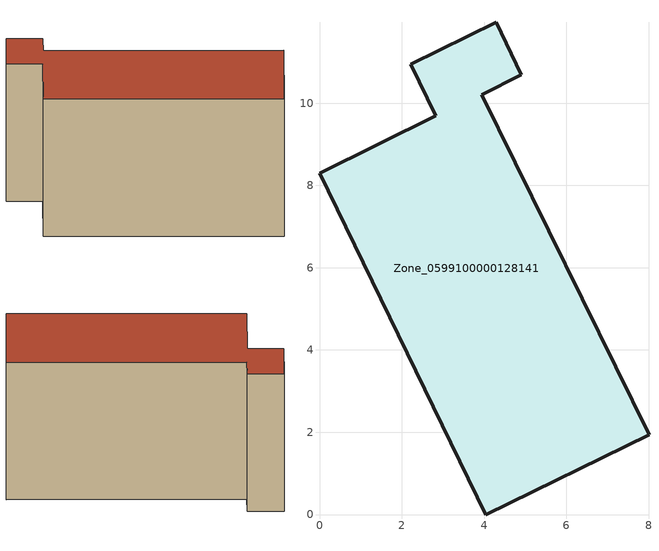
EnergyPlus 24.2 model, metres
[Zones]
Zone_0599100000128141
 floor ground (C_G): 2.82,9.69 2.22,10.95 4.29,11.96 4.91,10.69 3.95,10.21 8.01,1.94 4.04,0 0,8.3 z0
 wall outside (C_F): 4.91,10.69 4.29,11.96 2.22,10.95 2.82,9.69 0,8.3 4.04,0 8.01,1.94 3.95,10.21 4.91,10.69 z0:5.79
 roof outside (C_R): 4.04,0 8.01,1.94 3.95,10.21 4.91,10.69 4.29,11.96 2.22,10.95 2.82,9.69 0,8.3 z5.79
[BUILDING]
Pand.0599100000128141: North Axis=0; Terrain=City; Loads Convergence Tolerance Value=0.04; Temperature Convergence Tolerance Value=0.4; Solar Distribution=FullExterior; Maximum Number of Warmup Days=25; Minimum Number of Warmup Days=1
[Site:Location]
Rotterdam.The.Hague.AP_ZH_NLD Design_Conditions: Latitude=51.96; Longitude=4.45; Time Zone=1; Elevation=-4.5
[SITE:GROUNDTEMPERATURE:BUILDINGSURFACE]
18, 18, 18, 18, 18, 18, 18, 18, 18, 18, 18, 18
[MATERIAL] Thermal Absorptance=0.9; Solar Absorptance=0.7; Visible Absorptance=0.7
Name | Roughness | Thickness | Conductivity | Density | Specific Heat
G.TI.1946-1964 | MediumSmooth | 0.15 | 1 | 540 | 1210
F.TI.1946-1964 | Rough | 0.3 | 0.857143 | 1920 | 840
R.TI.1946-1964 | MediumRough | 0.2 | 0.277778 | 1500 | 1000
[CONSTRUCTION]
C_G: G.TI.1946-1964
C_F: F.TI.1946-1964
C_R: R.TI.1946-1964
[ZONE]
Zone_0599100000128141: Type=1; Multiplier=1; Ceiling Height=Autocalculate; Volume=Autocalculate; Floor Area=autocalculate; Part of Total Floor Area=Yes
[ZONEINFILTRATION:DESIGNFLOWRATE]
Infil_Zone_0599100000128141: Zone or ZoneList or Space or SpaceList=Zone_0599100000128141; Schedule=AlwaysOn; Design Flow Rate Calculation Method=Flow/Area; Flow Rate per Floor Area=0.003; Constant Term Coefficient=1; Temperature Term Coefficient=0; Velocity Term Coefficient=0; Velocity Squared Term Coefficient=0
[HVACTEMPLATE:ZONE:IDEALLOADSAIRSYSTEM]
Zone_0599100000128141: Maximum Heating Supply Air Temperature=50; Minimum Cooling Supply Air Temperature=13; Maximum Heating Supply Air Humidity Ratio=0.0156; Minimum Cooling Supply Air Humidity Ratio=0.0077; Heating Limit=NoLimit; Cooling Limit=NoLimit; Dehumidification Control Type=ConstantSensibleHeatRatio; Cooling Sensible Heat Ratio=0.7; Dehumidification Setpoint=60; Humidification Control Type=None; Humidification Setpoint=30; Outdoor Air Method=None; Outdoor Air Flow Rate per Person=0.00944; Outdoor Air Flow Rate per Zone Floor Area=0; Outdoor Air Flow Rate per Zone=0; Demand Controlled Ventilation Type=None; Outdoor Air Economizer Type=NoEconomizer; Heat Recovery Type=None; Sensible Heat Recovery Effectiveness=0.7; Latent Heat Recovery Effectiveness=0.65
[ZONECONTROL:THERMOSTAT]
ThermostatControl_Zone_0599100000128141: Zone or ZoneList=Zone_0599100000128141; Control Type Schedule=DualSetpointControlType; Control 1=Thermostat_Zone_0599100000128141; Temperature Difference Between Cutout And Setpoint=0
[THERMOSTATSETPOINT:DUALSETPOINT]
Thermostat_Zone_0599100000128141: Heating Setpoint Temperature Schedule=HeatingSetpoint_Zone_0599100000128141; Cooling Setpoint Temperature Schedule=CoolingSetpoint_Zone_0599100000128141
[SCHEDULE:COMPACT]
HeatingSetpoint_Zone_0599100000128141: Through: 12/31, For: AllDays, Until: 24:00, 21
CoolingSetpoint_Zone_0599100000128141: Through: 12/31, For: AllDays, Until: 24:00, 24
DualSetpointControlType: Through: 12/31, For: AllDays, Until: 24:00, 4
AlwaysOn: Through: 12/31, For: AllDays, Until: 24:00, 1
